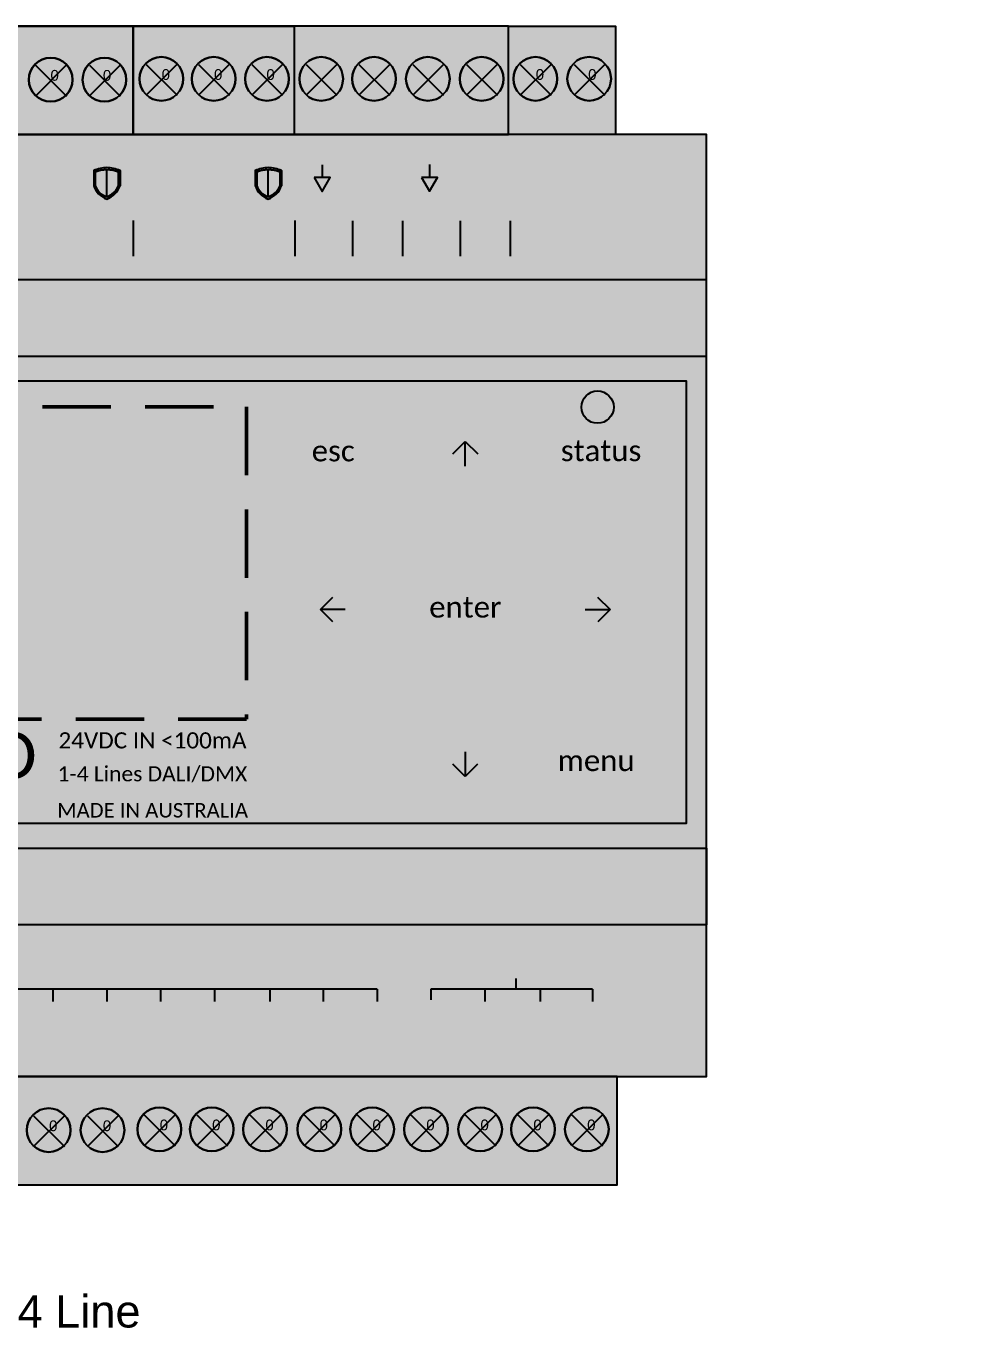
# Model space of a CAD drawing. Header units: millimetres. Extents: x -41 to 354635, y -6 to 309.
# Drawn here: x 94.7 to 183.1, y 13 to 133.9 of the extents above; entities that cross this region are included whole.
import ezdxf

# ---------------------------------------------------------------- set-up
doc = ezdxf.new("R2010")
doc.units = ezdxf.units.MM
doc.linetypes.add('DASHED2', pattern=[9.524999999999999, 6.35, -3.175])
doc.styles.add('ARIALN', font='ARIALN.TTF')
doc.styles.get("Standard").update_dxf_attribs({"font": 'arial.ttf'})

# ---------------------------------------------------------------- blocks, each defined once
blk = doc.blocks.new('CF_EDIDIO_4P')
at = {"color": 7, "attachment_point": 1, "style": 'ARIALN'}
for s, insert, char_height, width in [('{\\H1x;+}', (7.747398752941422, 84.67011732558694), 2.2, 51938.43650000002), ('-', (12.97302408942176, 84.6849349383499), 2.2, 51938.43650000002), ('{\\H1x;+}', (22.74739875294142, 84.67011732558694), 2.2, 51938.43650000002), ('-', (27.97302408942176, 84.6849349383499), 2.2, 51938.43650000002), ('{\\H1x;IR}', (42.189251107009, 84.68287202470952), 2.2, 51938.4365), ('3V3', (50.86688659006347, 84.70156816625519), 2.2, 51938.43650000001), ('-', (58.0503027145113, 84.67213941453286), 2.2, 51938.43650000002), ('+', (62.83925813704388, 84.70156816625519), 2.2, 51938.43650000001), ('{\\H0.88x;DATA 1}', (9.259692677516, 79.43996447110447), 2.5, 51938.4364505088), ('{\\H0.88x;DATA 2}', (24.25969267751577, 79.43996447110447), 2.5, 51938.4364505088), ('{\\H0.88x;LG}', (36.99481518178902, 79.43996447110447), 2.5, 51938.4364505088), ('{\\H0.88x;LG}', (46.99481518178902, 79.43996447110447), 2.5, 51938.4364505088), ('{\\H0.88x;24V}', (58.6663080315592, 79.43996447110447), 2.5, 51938.4364505088), ('{\\H0.88x;DALI / DMX LINES}', (9.631097532982835, 71.58355245082066), 2.5, 51938.4364505088), ('{\\H0.88x;AUXILARY}', (39.59566747676342, 71.58355245082066), 2.5, 51938.4364505088), ('{\\H0.88x;DC IN}', (57.74036696745077, 71.58355245082066), 2.5, 51938.4364505088), ('{\\H0.88x;ETHERNET PORT}', (26.05356120570448, 18.63273733283211), 2.5, 51938.4364505088), ('INPUTS', (21.34847105124689, 11.58766377617445), 2.2, 51938.4364505088), ('I/O', (54.41910247751937, 11.58782479181809), 2.2, 51938.4364505088), ('{\\H0.88x;1}', (7.273475453368093, 6.269881347694536), 2.5, 51938.4364505088), ('{\\H0.88x;2}', (12.20357588965342, 6.269881347694536), 2.5, 51938.4364505088), ('{\\H0.88x;3}', (17.23852567151087, 6.269881347694536), 2.5, 51938.4364505088), ('{\\H0.88x;4}', (22.27347545336809, 6.269881347694536), 2.5, 51938.4364505088), ('{\\H0.88x;5}', (27.21522581693924, 6.269881347694536), 2.5, 51938.4364505088), ('{\\H0.88x;6}', (32.21522581693924, 6.269881347694536), 2.5, 51938.4364505088), ('{\\H0.88x;7}', (37.27335806098839, 6.269881347694536), 2.5, 51938.4364505088), ('{\\H0.88x;8}', (42.27335806098839, 6.269881347694536), 2.5, 51938.4364505088), ('{\\H0.88x;9}', (47.27335806098861, 6.269881347694536), 2.5, 51938.4364505088), ('{\\H0.88x;10}', (51.60791258892257, 6.269881347694536), 2.5, 51938.4364505088), ('{\\H0.88x;11}', (56.67681009480364, 6.269881347694536), 2.5, 51938.4364505088), ('{\\H0.88x;12}', (61.67681009480364, 6.269881347694536), 2.5, 51938.4364505088)]:
    blk.add_mtext(s, dxfattribs=dict(at, insert=insert, char_height=char_height, width=width))
at = {"color": 1, "attachment_point": 1, "style": 'ARIALN'}
for s, insert, char_height, width in [('{\\fCalibri|b0|i0|c0|p0;\\H1x;CONTROL}', (50.35676413907538, 60.55456011454874), 2.820243721163349, 84508.18742535642), ('\\fCalibri|b0|i0|c0|p0;FREAK', (50.29589260293039, 56.8809155012051), 4.452, 131949.2101530607)]:
    blk.add_mtext(s, dxfattribs=dict(at, insert=insert, char_height=char_height, width=width))
at = {"color": 7, "true_color": 0xffffff, "attachment_point": 1, "style": 'ARIALN'}
for s, insert, char_height, width in [('{\\fCalibri|b0|i0|c0|p0;Mon    12:10\\P18/12/2025\\PProfile 1}', (7.446573963753394, 59.41116967388655), 1.8, 52714.6545), ('{\\fCalibri|b0|i0|c0|p0;DC IN}', (32.88601724109856, 56.82316872195281), 2, 59475.48284584535), ('{\\fCalibri|b0|i0|c0|p0;Made In Australia}', (6.793984389736465, 47.74021779521865), 2, 65423.03113042989), ('{\\fCalibri|b0|i0|c0|p0;DATA}', (33.0651725003753, 44.8250991486201), 2, 59475.48284584535), ('{\\fCalibri|b0|i0|c0|p0;24VDC IN <400mA}', (6.793984389736465, 42.9572984638113), 1.9, 65423.03113042989)]:
    blk.add_mtext(s, dxfattribs=dict(at, insert=insert, char_height=char_height, width=width))
at = {"insert": (40.13174750968471, 32.97105524366611), "char_height": 2.5, "width": 67315.92440088178, "attachment_point": 1, "style": 'ARIALN'}
blk.add_mtext('{\\fCalibri|b0|i0|c0|p0;\\c16777215;Network Enabled\\C7;}', dxfattribs=at)
at = {"flags": 1}
for tag, p in [('DA1+', (8.633096360291688, 93.01077789824365)), ('DA1-', (13.49585688627428, 93.01077789824365)), ('DA1G', (18.44542842886165, 93.01077789824365)), ('DA2+', (23.47825191121798, 93.01396248546986)), ('DA2-', (28.39154436626575, 93.01077789824365)), ('DA2G', (33.38808876108249, 93.01077789824365)), ('PWR_NEG', (58.51638564077655, 93.17998054180305)), ('PWR_POS', (63.51293003559329, 93.17998054180305)), ('IN1', (8.43974600814397, -5.076396942138558)), ('IN2', (13.29932194690015, -5.073212354912348)), ('IN3', (18.25207807671393, -5.076396942138558)), ('IN4', (23.28808614629668, -5.076396942138558)), ('IN5', (28.19819401411803, -5.076396942138558)), ('IN6', (33.19473840893477, -5.076396942138558)), ('IN7', (38.47496616846207, -4.996815412773676)), ('IN8', (43.34091128167108, -4.999999999999886)), ('IN9', (48.29048282425845, -4.999999999999886)), ('IN10', (53.3264908938412, -4.999999999999886)), ('IN11', (58.23659876166255, -4.999999999999886)), ('IN12', (63.23314315647929, -4.999999999999886))]:
    blk.add_attdef(tag, p, '', height=1, dxfattribs=at)
blk = doc.blocks.new('CF_EDIDIO_6P')
h = blk.add_hatch(color=3)
h.dxf.hatch_style = 1
h.paths.add_polyline_path([(38.18363752919356, 97.57639694213862), (88.11486426143517, 97.57639694213862), (88.11486426143517, 87.49999999999994), (38.18363752919356, 87.49999999999994)])
h = blk.add_hatch(color=250)
h.dxf.hatch_style = 1
h.paths.add_polyline_path([(88.03227569609783, 97.57644801704276), (98.0607379011368, 97.57644801704276), (98.0607379011368, 87.50005107490409), (88.03227569609783, 87.50005107490409)])
at = {"true_color": 0xffffff}
for points in [[(47.6165382500734, 92.59280570229379, 1), (43.55338958082973, 92.59280570229379, 1)], [(52.61308264489014, 92.59280570229379, 1), (48.54993397564647, 92.59280570229379, 1)], [(57.89649499164386, 92.66920264443246, 1), (53.83334632240019, 92.66920264443246, 1)], [(62.75925551762646, 92.66920264443246, 1), (58.69610684838278, 92.66920264443246, 1)], [(67.70882706021382, 92.66920264443246, 1), (63.64567839097015, 92.66920264443246, 1)], [(72.74483512979657, 92.66920264443246, 1), (68.6816864605529, 92.66920264443246, 1)], [(77.65494299761792, 92.66920264443246, 1), (73.59179432837425, 92.66920264443246, 1)], [(82.65148739243466, 92.66920264443246, 1), (78.58833872319099, 92.66920264443246, 1)], [(87.6480317872514, 92.66920264443246, 1), (83.58488311800772, 92.66920264443246, 1)], [(92.64139159484182, 92.67238723165877, 1), (88.57824292559815, 92.67238723165877, 1)], [(97.63475140243224, 92.67557181888498, 1), (93.57160273318857, 92.67557181888498, 1)], [(47.43784119601708, -4.983591239844884, 1), (43.3746925267734, -4.983591239844884, 1)], [(52.43438559083381, -4.983591239844884, 1), (48.37123692159014, -4.983591239844884, 1)], [(57.71779793758753, -4.907194297706212, 1), (53.65464926834386, -4.907194297706212, 1)], [(62.58055846357013, -4.907194297706212, 1), (58.51740979432645, -4.907194297706212, 1)], [(67.53013000615749, -4.907194297706212, 1), (63.46698133691382, -4.907194297706212, 1)], [(72.56613807574024, -4.907194297706212, 1), (68.50298940649657, -4.907194297706212, 1)], [(77.4762459435616, -4.907194297706212, 1), (73.41309727431792, -4.907194297706212, 1)], [(82.47279033837833, -4.907194297706212, 1), (78.40964166913466, -4.907194297706212, 1)], [(87.50879840796108, -4.907194297706212, 1), (83.4456497387174, -4.907194297706212, 1)], [(92.41890627578243, -4.907194297706212, 1), (88.35575760653876, -4.907194297706212, 1)], [(97.41545067059917, -4.907194297706212, 1), (93.3523020013555, -4.907194297706212, 1)]]:
    blk.add_hatch(color=7, dxfattribs=at).paths.add_polyline_path(points)
at = {"true_color": 0x000000}
blk.add_hatch(color=18, dxfattribs=at).paths.add_polyline_path([(106.4999999999999, -5.684341886080801e-14), (-1.13686837721616e-13, -5.684341886080801e-14), (-1.13686837721616e-13, 87.49999999999994), (106.4999999999999, 87.49999999999994)])
h = blk.add_hatch(color=7)
h.dxf.hatch_style = 1
h.paths.add_polyline_path([(49.58333184563469, 82.7484013633204, 0.2383734811423048), (50.79270437595244, 81.50940193222687, 0.2233495947654813), (52.03152174454692, 82.7484013633204), (52.03152174454692, 84.14655877055122), (52.03152174454692, 84.15060714687138, 0.07950360627254213), (50.79270437595244, 84.42395996140164, 0.08642453098822539), (49.58333184563469, 84.15060714687138)])
h.paths.add_polyline_path([(50.79270437595244, 81.70390571640655, -0.2454778630401369), (49.72829088180299, 82.7484013633204), (49.72829088180322, 84.02926603923356, -0.07558234093984903), (50.79270437595267, 84.24586509751003, -0.06828637602615066), (51.88656270837862, 84.0292660392335), (51.88656270837862, 82.7484013633204, -0.2286018967249656)], flags=16)
h = blk.add_hatch(color=7)
h.dxf.hatch_style = 1
h.paths.add_polyline_path([(49.72829088180322, 84.02926603923356), (49.72829088180299, 82.7484013633204, 0.24547786304014), (50.79270437595244, 81.70390571640655), (50.79270437595267, 84.24586509751003, 0.07558234093984925)])
h = blk.add_hatch(color=7)
h.dxf.hatch_style = 1
h.paths.add_polyline_path([(64.58333184563492, 82.7484013633204, 0.2383734811423048), (65.79270437595267, 81.50940193222687, 0.2233495947654813), (67.03152174454715, 82.7484013633204), (67.03152174454715, 84.14655877055122), (67.03152174454715, 84.15060714687138, 0.07950360627254213), (65.79270437595267, 84.42395996140164, 0.08642453098822539), (64.58333184563492, 84.15060714687138)])
h.paths.add_polyline_path([(65.79270437595267, 81.70390571640655, -0.2454778630401369), (64.72829088180322, 82.7484013633204), (64.72829088180322, 84.02926603923356, -0.07558234093984903), (65.79270437595267, 84.24586509751003, -0.06828637602615066), (66.88656270837862, 84.0292660392335), (66.88656270837862, 82.7484013633204, -0.2286018967249656)], flags=16)
h = blk.add_hatch(color=7)
h.dxf.hatch_style = 1
h.paths.add_polyline_path([(64.72829088180322, 84.02926603923356), (64.72829088180322, 82.7484013633204, 0.24547786304014), (65.79270437595267, 81.70390571640655), (65.79270437595267, 84.24586509751003, 0.07558234093984925)])
h = blk.add_hatch(color=3)
h.dxf.hatch_style = 1
h.paths.add_polyline_path([(8.08487888711386, -5.684341886080801e-14), (98.20652212840434, -5.684341886080801e-14), (98.20652212840434, -10.07639694213873), (8.08487888711386, -10.07639694213873)])
at = {"color": 18, "ltscale": 0.5}
for p, q in [((44.1825416182877, 93.92920781342758), (47.04095724532488, 91.0707921865723)), ((44.2689781453704, 91.1635978879894), (47.12739377217474, 94.02201351485195)), ((49.17908601310444, 93.92920781342758), (52.03750164014161, 91.0707921865723)), ((49.26552254018713, 91.1635978879894), (52.12393816699148, 94.02201351485195)), ((54.46249835985816, 94.00560475556625), (57.32091398689533, 91.14718912871098)), ((54.54893488694086, 91.23999483012807), (57.4073505137452, 94.09841045699062)), ((59.32525888584075, 94.00560475556625), (62.18367451287793, 91.14718912871098)), ((59.41169541292345, 91.23999483012807), (62.27011103972779, 94.09841045699062)), ((64.27483042842812, 94.00560475556625), (67.13324605546529, 91.14718912871098)), ((64.36126695551081, 91.23999483012807), (67.21968258231516, 94.09841045699062)), ((69.31083849801087, 94.00560475556625), (72.16925412504804, 91.14718912871098)), ((69.39727502509356, 91.23999483012807), (72.25569065189791, 94.09841045699062)), ((74.22094636583222, 94.00560475556625), (77.0793619928694, 91.14718912871098)), ((74.30738289291492, 91.23999483012807), (77.16579851971926, 94.09841045699062)), ((79.21749076064896, 94.00560475556625), (82.07590638768613, 91.14718912871098)), ((79.30392728773165, 91.23999483012807), (82.162342914536, 94.09841045699062)), ((84.2140351554657, 94.00560475556625), (87.07245078250287, 91.14718912871098)), ((84.30047168254839, 91.23999483012807), (87.15888730935274, 94.09841045699062)), ((89.20739496305612, 94.00878934279257), (92.06581059009329, 91.15037371593729)), ((89.29383149013881, 91.24317941735438), (92.15224711694316, 94.10159504421694)), ((94.20075477064654, 94.01197393001877), (97.05917039768372, 91.15355830316349)), ((94.28719129772924, 91.24636400458058), (97.14560692453358, 94.10477963144314)), ((44.09028109131407, -6.412799054149275), (46.94869671811841, -3.554383427286723)), ((49.08682548613081, -6.412799054149275), (51.94524111293515, -3.554383427286723)), ((54.28380130580183, -3.570792186572419), (57.14221693283901, -6.429207813427695)), ((54.37023783288453, -6.336402112010603), (57.22865345968887, -3.477986485148051)), ((59.14656183178442, -3.570792186572419), (62.0049774588216, -6.429207813427695)), ((59.23299835886712, -6.336402112010603), (62.09141398567147, -3.477986485148051)), ((64.09613337437179, -3.570792186572419), (66.95454900140896, -6.429207813427695)), ((64.18256990145449, -6.336402112010603), (67.04098552825883, -3.477986485148051)), ((69.13214144395454, -3.570792186572419), (71.99055707099171, -6.429207813427695)), ((69.21857797103723, -6.336402112010603), (72.07699359784158, -3.477986485148051)), ((74.04224931177589, -3.570792186572419), (76.90066493881307, -6.429207813427695)), ((74.12868583885859, -6.336402112010603), (76.98710146566293, -3.477986485148051)), ((79.03879370659263, -3.570792186572419), (81.8972093336298, -6.429207813427695)), ((79.12523023367532, -6.336402112010603), (81.98364586047967, -3.477986485148051)), ((84.07480177617538, -3.570792186572419), (86.93321740321255, -6.429207813427695)), ((84.16123830325807, -6.336402112010603), (87.01965393006242, -3.477986485148051)), ((88.98490964399673, -3.570792186572419), (91.8433252710339, -6.429207813427695)), ((89.07134617107943, -6.336402112010603), (91.92976179788377, -3.477986485148051)), ((93.98145403881347, -3.570792186572419), (96.83986966585064, -6.429207813427695)), ((94.06789056589616, -6.336402112010603), (96.92630619270051, -3.477986485148051)), ((44.00384456423137, -3.647189128711091), (46.86226019126855, -6.505604755566367)), ((49.00038895904811, -3.647189128711091), (51.85880458608528, -6.505604755566367))]:
    blk.add_line(p, q, dxfattribs=at)
at = {"color": 7}
for p, q in [((53.29270437595244, 76.24365342625521), (53.29270437595244, 79.51632651381766)), ((53.29270437595244, 76.20621598881775), (53.29270437595244, 79.4788890763802)), ((68.29270437595244, 76.24365342625521), (68.29270437595244, 79.51632651381766)), ((68.29270437595244, 76.20621598881775), (68.29270437595244, 79.4788890763802)), ((73.6558890981363, 76.20621598881775), (73.6558890981363, 79.4788890763802)), ((78.29270437595244, 76.20621598881775), (78.29270437595244, 79.4788890763802)), ((83.6558890981363, 76.20621598881775), (83.6558890981363, 79.4788890763802)), ((88.29270437595244, 76.20621598881775), (88.29270437595244, 79.4788890763802))]:
    blk.add_line(p, q, dxfattribs=at)
for points in [[(88.11486426143517, 97.57639694213862), (23.27802984313382, 97.57639694213862), (23.27802984313382, 87.49999999999994), (88.11486426143517, 87.49999999999994)], [(38.18363752919356, 97.57639694213862), (53.23534670190827, 97.57639694213862), (53.23534670190827, 87.49999999999994), (38.18363752919356, 87.49999999999994)], [(53.24999999999989, 97.57639694213862), (68.20724666982062, 97.57639694213862), (68.20724666982062, 87.49999999999994), (53.24999999999989, 87.49999999999994)], [(88.11486426143517, 97.57639694213862), (98.06218991031608, 97.57639694213862), (98.06218991031608, 87.49999999999994), (88.11486426143517, 87.49999999999994)], [(98.20652212840434, -5.684341886080801e-14), (8.08487888711386, -5.684341886080801e-14), (8.08487888711386, -10.07639694213873), (98.20652212840434, -10.07639694213873)]]:
    blk.add_lwpolyline(points, close=True)
for points in [[(47.6165382500734, 92.59280570229379, 1), (43.55338958082973, 92.59280570229379, 1)], [(47.6165382500734, 92.59280570229379, 1), (43.55338958082973, 92.59280570229379, 1)], [(52.61308264489014, 92.59280570229379, 1), (48.54993397564647, 92.59280570229379, 1)], [(52.61308264489014, 92.59280570229379, 1), (48.54993397564647, 92.59280570229379, 1)], [(57.89649499164386, 92.66920264443246, 1), (53.83334632240019, 92.66920264443246, 1)], [(57.89649499164386, 92.66920264443246, 1), (53.83334632240019, 92.66920264443246, 1)], [(62.75925551762646, 92.66920264443246, 1), (58.69610684838278, 92.66920264443246, 1)], [(62.75925551762646, 92.66920264443246, 1), (58.69610684838278, 92.66920264443246, 1)], [(67.70882706021382, 92.66920264443246, 1), (63.64567839097015, 92.66920264443246, 1)], [(67.70882706021382, 92.66920264443246, 1), (63.64567839097015, 92.66920264443246, 1)], [(72.74483512979657, 92.66920264443246, 1), (68.6816864605529, 92.66920264443246, 1)], [(72.74483512979657, 92.66920264443246, 1), (68.6816864605529, 92.66920264443246, 1)], [(77.65494299761792, 92.66920264443246, 1), (73.59179432837425, 92.66920264443246, 1)], [(77.65494299761792, 92.66920264443246, 1), (73.59179432837425, 92.66920264443246, 1)], [(82.65148739243466, 92.66920264443246, 1), (78.58833872319099, 92.66920264443246, 1)], [(82.65148739243466, 92.66920264443246, 1), (78.58833872319099, 92.66920264443246, 1)], [(87.6480317872514, 92.66920264443246, 1), (83.58488311800772, 92.66920264443246, 1)], [(87.6480317872514, 92.66920264443246, 1), (83.58488311800772, 92.66920264443246, 1)], [(92.64139159484182, 92.67238723165877, 1), (88.57824292559815, 92.67238723165877, 1)], [(92.64139159484182, 92.67238723165877, 1), (88.57824292559815, 92.67238723165877, 1)], [(97.63475140243224, 92.67557181888498, 1), (93.57160273318857, 92.67557181888498, 1)], [(97.63475140243224, 92.67557181888498, 1), (93.57160273318857, 92.67557181888498, 1)], [(47.43784119601708, -4.983591239844884, 1), (43.3746925267734, -4.983591239844884, 1)], [(47.43784119601708, -4.983591239844884, 1), (43.3746925267734, -4.983591239844884, 1)], [(52.43438559083381, -4.983591239844884, 1), (48.37123692159014, -4.983591239844884, 1)], [(52.43438559083381, -4.983591239844884, 1), (48.37123692159014, -4.983591239844884, 1)], [(57.71779793758753, -4.907194297706212, 1), (53.65464926834386, -4.907194297706212, 1)], [(57.71779793758753, -4.907194297706212, 1), (53.65464926834386, -4.907194297706212, 1)], [(62.58055846357013, -4.907194297706212, 1), (58.51740979432645, -4.907194297706212, 1)], [(62.58055846357013, -4.907194297706212, 1), (58.51740979432645, -4.907194297706212, 1)], [(67.53013000615749, -4.907194297706212, 1), (63.46698133691382, -4.907194297706212, 1)], [(67.53013000615749, -4.907194297706212, 1), (63.46698133691382, -4.907194297706212, 1)], [(72.56613807574024, -4.907194297706212, 1), (68.50298940649657, -4.907194297706212, 1)], [(72.56613807574024, -4.907194297706212, 1), (68.50298940649657, -4.907194297706212, 1)], [(77.4762459435616, -4.907194297706212, 1), (73.41309727431792, -4.907194297706212, 1)], [(77.4762459435616, -4.907194297706212, 1), (73.41309727431792, -4.907194297706212, 1)], [(82.47279033837833, -4.907194297706212, 1), (78.40964166913466, -4.907194297706212, 1)], [(82.47279033837833, -4.907194297706212, 1), (78.40964166913466, -4.907194297706212, 1)], [(87.50879840796108, -4.907194297706212, 1), (83.4456497387174, -4.907194297706212, 1)], [(87.50879840796108, -4.907194297706212, 1), (83.4456497387174, -4.907194297706212, 1)], [(92.41890627578243, -4.907194297706212, 1), (88.35575760653876, -4.907194297706212, 1)], [(92.41890627578243, -4.907194297706212, 1), (88.35575760653876, -4.907194297706212, 1)], [(97.41545067059917, -4.907194297706212, 1), (93.3523020013555, -4.907194297706212, 1)], [(97.41545067059917, -4.907194297706212, 1), (93.3523020013555, -4.907194297706212, 1)]]:
    blk.add_lwpolyline(points, format="xyb", close=True)
at = {"ltscale": 0.5}
blk.add_lwpolyline([(-1.13686837721616e-13, -5.684341886080801e-14), (106.4999999999999, -5.684341886080801e-14), (106.4999999999999, 87.49999999999994), (-1.13686837721616e-13, 87.49999999999994)], close=True, dxfattribs=at)
at = {"color": 7}
for points in [[(70.79258698357296, 84.68984322706655), (70.79258698357296, 83.49441536259081)], [(80.77668092320789, 84.71739333176714), (80.77668092320789, 83.52196546729141)], [(82.94999942901052, 57.8264798791044), (84.09546898425845, 58.9775210107386)], [(84.09546898425845, 56.67885942078186), (84.09546898425845, 58.97752101073905)], [(84.09546898425845, 58.97752101073905), (85.24651011589242, 57.83205145549158)], [(70.6370470992639, 43.37966544631598), (71.78251665451137, 44.53070657795007)], [(96.39099403929833, 44.52513500156323), (97.54203517093231, 43.37966544631576)], [(72.93570868922109, 43.37966544631598), (70.6370470992639, 43.37966544631598)], [(71.78808823089878, 42.23419589106851), (70.6370470992639, 43.37966544631587)], [(95.24337358097557, 43.37966544631564), (97.54203517093231, 43.37966544631564)], [(97.54203517093231, 43.37966544631564), (96.39656561568574, 42.22862431468167)], [(84.09546898425845, 30.17194351442225), (84.09546898425845, 27.87328192446506)], [(84.09546898425845, 27.87328192446506), (82.94442785262402, 29.01875147971242)], [(85.24093853950546, 29.0243230560996), (84.09546898425845, 27.87328192446552)], [(88.79501054567606, 9.116205227789578), (88.79501054567606, 8.116205227789578)], [(75.91074844659636, 8.116205227789578), (28.50707977973059, 8.116205227789578)], [(45.79270437595358, 8.116205227789578), (45.79270437595358, 6.976728187853894)], [(50.81063105421583, 8.116205227789578), (50.81063105421583, 6.976728187853894)], [(55.79270437595335, 8.116205227789578), (55.79270437595335, 6.976728187853894)], [(60.79270437595335, 8.116205227789578), (60.79270437595335, 6.976728187853894)], [(65.92867512485884, 8.116205227789578), (65.92867512485884, 6.976728187853894)], [(70.91074844659636, 8.116205227789578), (70.91074844659636, 6.976728187853894)], [(75.91074844659636, 8.116205227789578), (75.91074844659636, 6.976728187853894)], [(80.91063105421665, 8.116205227789578), (80.91063105421665, 7.116205227789578)], [(88.79501054567606, 8.116205227789578), (80.91063105421665, 8.116205227789578)], [(85.92045560489248, 8.116205227789578), (85.92045560489248, 6.976728187853894)], [(95.91063105421665, 8.116205227789578), (88.79501054567606, 8.116205227789578)], [(91.05141381571173, 8.116205227789578), (91.05141381571173, 6.976728187853894)], [(95.91063105421665, 8.116205227789578), (95.91063105421665, 6.976728187853894)], [(95.91063105421665, 8.116205227789578), (95.91063105421665, 6.976728187853894)]]:
    blk.add_lwpolyline(points, dxfattribs=at)
at = {"color": 18}
for points in [[(49.58333184563469, 82.7484013633204, 0.2383734811423048), (50.79270437595244, 81.50940193222687, 0.2233495947654813), (52.03152174454692, 82.7484013633204), (52.03152174454692, 84.14655877055122), (52.03152174454692, 84.15060714687138, 0.07950360627254213), (50.79270437595244, 84.42395996140164, 0.08642453098822539), (49.58333184563469, 84.15060714687138)], [(64.58333184563492, 82.7484013633204, 0.2383734811423048), (65.79270437595267, 81.50940193222687, 0.2233495947654813), (67.03152174454715, 82.7484013633204), (67.03152174454715, 84.14655877055122), (67.03152174454715, 84.15060714687138, 0.07950360627254213), (65.79270437595267, 84.42395996140164, 0.08642453098822539), (64.58333184563492, 84.15060714687138)]]:
    blk.add_lwpolyline(points, format="xyb", close=True, dxfattribs=at)
for points in [[(49.58333184563469, 84.15060714687138), (49.58333184563469, 82.7484013633204)], [(49.72829088180299, 84.0292660392335), (49.72829088180299, 82.7484013633204)], [(50.79270437595244, 81.70390571640655), (50.79270437595244, 84.24586509751003)], [(51.88656270837862, 82.7484013633204), (51.88656270837862, 84.0292660392335)], [(52.03152174454692, 84.14655877055122), (52.03152174454692, 82.7443529870003)], [(64.58333184563492, 84.15060714687138), (64.58333184563492, 82.7484013633204)], [(64.72829088180322, 84.0292660392335), (64.72829088180322, 82.7484013633204)], [(65.79270437595267, 81.70390571640655), (65.79270437595244, 84.24586509751003)], [(66.88656270837862, 82.7484013633204), (66.88656270837862, 84.0292660392335)], [(67.03152174454715, 84.14655877055122), (67.03152174454715, 82.7443529870003)]]:
    blk.add_lwpolyline(points, dxfattribs=at)
at = {"color": 7}
for points in [[(49.72829088180322, 84.02926603923356), (49.72829088180299, 82.7484013633204, 0.24547786304014), (50.79270437595244, 81.70390571640655), (50.79270437595267, 84.24586509751003, 0.07558234093984925)], [(50.79270437595244, 81.70390571640655, -0.2454778630401369), (49.72829088180299, 82.7484013633204), (49.72829088180322, 84.02926603923356, -0.07558234093984903), (50.79270437595267, 84.24586509751003, -0.06828637602615066), (51.88656270837862, 84.0292660392335), (51.88656270837862, 82.7484013633204, -0.2286018967249656)], [(64.72829088180322, 84.02926603923356), (64.72829088180322, 82.7484013633204, 0.24547786304014), (65.79270437595267, 81.70390571640655), (65.79270437595267, 84.24586509751003, 0.07558234093984925)], [(65.79270437595267, 81.70390571640655, -0.2454778630401369), (64.72829088180322, 82.7484013633204), (64.72829088180322, 84.02926603923356, -0.07558234093984903), (65.79270437595267, 84.24586509751003, -0.06828637602615066), (66.88656270837862, 84.0292660392335), (66.88656270837862, 82.7484013633204, -0.2286018967249656)]]:
    blk.add_lwpolyline(points, format="xyb", close=True, dxfattribs=at)
for points in [[(70.04635132553688, 83.49441536259081), (70.79258698357296, 82.20189728845054), (71.53476661690445, 83.49441536259081)], [(80.0304452651718, 83.52196546729141), (80.77668092320789, 82.22944739315113), (81.51886055653938, 83.52196546729141)]]:
    blk.add_lwpolyline(points, close=True, dxfattribs=at)
at = {"color": 137, "linetype": 'Continuous', "lineweight": -2}
for points in [[(106.4999999999999, 74.01077789824348), (-1.13686837721616e-13, 74.01077789824348), (-1.13686837721616e-13, 66.91084878926716), (106.4999999999999, 66.91084878926716)], [(2.384786210373818, 64.60896136761215), (104.6167015982222, 64.60896136761215), (104.6167015982222, 23.49740731364017), (2.384786210373818, 23.49740731364017)], [(-1.13686837721616e-13, 21.19566167403269), (106.4999999999999, 21.19566167403269), (106.4999999999999, 14.09559078300884), (-1.13686837721616e-13, 14.09559078300884)]]:
    blk.add_lwpolyline(points, close=True, dxfattribs=at)
at = {"color": 9, "linetype": 'DASHED2', "lineweight": 50}
for points in [[(63.78637789424249, 33.19606396834837), (6.729067518059196, 33.19606396834837), (6.729067518059196, 62.20071595207952), (63.78637789424249, 62.20071595207952)], [(63.78637789424249, 33.19606396834837), (6.729067518059651, 33.19606396834837), (6.729067518059651, 62.20071595207952), (63.78637789424249, 62.20071595207952)]]:
    blk.add_lwpolyline(points, close=True, dxfattribs=at)
at = {"ltscale": 0.5}
for centre in [(45.58496391545157, 92.59280570229379), (50.5815083102683, 92.59280570229379), (55.86492065702203, 92.66920264443246), (60.72768118300462, 92.66920264443246), (65.67725272559198, 92.66920264443246), (70.71326079517473, 92.66920264443246), (75.62336866299609, 92.66920264443246), (80.61991305781282, 92.66920264443246), (85.61645745262956, 92.66920264443246), (90.60981726021998, 92.67238723165877), (95.6031770678104, 92.67557181888498), (45.40626686139524, -4.983591239844884), (50.40281125621198, -4.983591239844884), (55.6862236029657, -4.907194297706212), (60.54898412894829, -4.907194297706212), (65.49855567153566, -4.907194297706212), (70.5345637411184, -4.907194297706212), (75.44467160893976, -4.907194297706212), (80.4412160037565, -4.907194297706212), (85.47722407333924, -4.907194297706212), (90.3873319411606, -4.907194297706212), (95.38387633597733, -4.907194297706212)]:
    blk.add_circle(centre, 2.031574334621837, dxfattribs=at)
at = {"color": 7}
blk.add_circle((96.38171727386418, 62.17588879869965), 1.5, dxfattribs=at)
at = {"color": 18}
for centre, radius, start, end in [((50.97283893859242, 80.81506486858166), 3.613387918787259, 92.85749279527937, 112.6154418604204), ((50.97283893859242, 80.63697000469051), 3.613387918786755, 92.85749279527978, 110.1468165157714), ((50.55798513953084, 80.41643076995581), 4.014397008298621, 68.46540154475186, 86.64804053681789), ((50.55035073386728, 80.1515668139557), 4.101464826442844, 70.98661905371345, 86.61244586440328), ((65.97283893859264, 80.81506486858166), 3.613387918787259, 92.85749279527937, 112.6154418604204), ((65.97283893859242, 80.63697000469051), 3.613387918786755, 92.85749279527619, 110.1468165157675), ((65.55798513953084, 80.41643076995581), 4.014397008298621, 68.46540154474825, 86.64804053681463), ((65.55035073386728, 80.1515668139557), 4.101464826442844, 70.98661905371345, 86.6124458644001), ((51.41361281963225, 83.32518998897467), 1.919013695224888, 197.4915500727938, 251.1218848495773), ((51.26013459549051, 83.24485292808691), 1.610282372543073, 197.9568668795253, 253.1253747694046), ((50.25706211167142, 83.35988711088567), 1.7404559788013, 287.9242732408244, 339.4309155202089), ((50.09445688281914, 83.44636420463377), 2.058973629358772, 289.823515962104, 340.1849038797392), ((66.41361281963225, 83.32518998897467), 1.919013695224888, 197.4915500727938, 251.1218848495845), ((66.26013459549051, 83.24485292808691), 1.610282372543073, 197.9568668795253, 253.1253747694129), ((65.25706211167142, 83.35988711088567), 1.7404559788013, 287.9242732408324, 339.4309155202089), ((65.09445688281914, 83.44636420463377), 2.058973629358772, 289.8235159621108, 340.1849038797392)]:
    blk.add_arc(centre, radius, start, end, dxfattribs=at)
at = {"color": 7, "attachment_point": 1, "style": 'ARIALN'}
for s, insert, char_height, width in [('{\\H1x;+}', (10.21280142521562, 84.38914258932795), 2.2, 51938.43650000002), ('-', (15.43842676169572, 84.4039602020909), 2.2, 51938.43650000002), ('{\\H1x;+}', (25.21280142521539, 84.38914258932795), 2.2, 51938.43650000002), ('-', (30.43842676169572, 84.4039602020909), 2.2, 51938.43650000002), ('{\\H1x;+}', (40.21280142521471, 84.38914258932795), 2.2, 51938.43650000002), ('-', (45.43842676169481, 84.4039602020909), 2.2, 51938.43650000002), ('{\\H1x;+}', (55.21280142521448, 84.38914258932795), 2.2, 51938.43650000002), ('-', (60.43842676169481, 84.4039602020909), 2.2, 51938.43650000002), ('{\\H1x;IR}', (74.65465377928228, 84.40189728845058), 2.2, 51938.4365), ('3V3', (83.33228926233676, 84.42059342999625), 2.2, 51938.43650000001), ('-', (90.51570538678459, 84.39116467827392), 2.2, 51938.43650000002), ('+', (95.30466080931717, 84.42059342999625), 2.2, 51938.43650000001), ('{\\H0.88x;DATA 1}', (11.72509534978997, 79.12008650507931), 2.5, 51938.4364505088), ('{\\H0.88x;DATA 2}', (26.72509534978997, 79.12008650507931), 2.5, 51938.4364505088), ('{\\H0.88x;DATA 3}', (41.72509534978906, 79.12008650507931), 2.5, 51938.4364505088), ('{\\H0.88x;DATA 4}', (56.72509534978906, 79.12008650507931), 2.5, 51938.4364505088), ('{\\H0.88x;LG}', (69.46021785406208, 79.08264906764185), 2.5, 51938.4364505088), ('{\\H0.88x;LG}', (79.46021785406208, 79.08264906764185), 2.5, 51938.4364505088), ('{\\H0.88x;24V}', (91.13171070383248, 79.08264906764185), 2.5, 51938.4364505088), ('{\\H0.88x;DALI / DMX LINES}', (27.81413133656076, 71.25270457502694), 2.5, 51938.4364505088), ('{\\H0.88x;AUXILARY}', (72.06107014903671, 71.25270457502694), 2.5, 51938.4364505088), ('{\\H0.88x;DC IN}', (90.20576963972405, 71.25270457502694), 2.5, 51938.4364505088), ('{\\fCalibri|b0|i0|c0|p0;eDIDIO}', (24.90702325722862, 31.97160241249281), 4.29779958078, 47097.03399277896), ('{\\fCalibri|b0|i0|c0|p0;\\H1x;CONTROL}', (6.750984923013789, 31.39699059136905), 1.677186315836138, 50256.67695143908), ('\\fCalibri|b0|i0|c0|p0;FREAK', (6.750984923013789, 29.21229058529872), 2.647584470118924, 78469.60459247569), ('{\\fCalibri|b0|i1|c0|p0;Making Light Work}', (6.760435870489914, 26.08917241914224), 1.3083301514514, 38906.783739675), ('{\\H0.88x;ETHERNET PORT}', (44.11480526336038, 18.79850293427108), 2.5, 51938.4364505088), ('INPUTS', (38.37744266746779, 12.05222363985155), 2.2, 51938.4364505088), ('I/O', (87.59827321343812, 12.05238465549525), 2.2, 51938.4364505088), ('{\\H0.88x;1}', (10.33471951102399, 6.338105017430792), 2.5, 51938.4364505088), ('{\\H0.88x;2}', (15.26481994730909, 6.338105017430792), 2.5, 51938.4364505088), ('{\\H0.88x;3}', (20.29976972916654, 6.338105017430792), 2.5, 51938.4364505088), ('{\\H0.88x;4}', (25.33471951102399, 6.338105017430792), 2.5, 51938.4364505088), ('{\\H0.88x;5}', (30.27646987459491, 6.338105017430792), 2.5, 51938.4364505088), ('{\\H0.88x;6}', (35.27646987459491, 6.338105017430792), 2.5, 51938.4364505088), ('{\\H0.88x;7}', (40.33460211864428, 6.338105017430792), 2.5, 51938.4364505088), ('{\\H0.88x;8}', (45.33460211864428, 6.338105017430792), 2.5, 51938.4364505088), ('{\\H0.88x;9}', (50.09038956766233, 6.338105017430792), 2.5, 51938.4364505088), ('{\\H0.88x;10}', (54.61637338398384, 6.338105017430792), 2.5, 51938.4364505088), ('{\\H0.88x;11}', (59.61637338398384, 6.338105017430792), 2.5, 51938.4364505088), ('{\\H0.88x;12}', (64.75234413288933, 6.338105017430792), 2.5, 51938.4364505088), ('{\\H0.88x;13}', (69.73441745462685, 6.338105017430792), 2.5, 51938.4364505088), ('{\\H0.88x;14}', (74.73441745462685, 6.338105017430792), 2.5, 51938.4364505088), ('{\\H0.88x;15}', (80.45252879690736, 6.338105017430792), 2.5, 51938.4364505088), ('{\\H0.88x;16}', (84.78708332484155, 6.338105017430792), 2.5, 51938.4364505088), ('{\\H0.88x;17}', (89.85598083072239, 6.338105017430792), 2.5, 51938.4364505088), ('{\\H0.88x;18}', (94.85598083072239, 6.338105017430792), 2.5, 51938.4364505088)]:
    blk.add_mtext(s, dxfattribs=dict(at, insert=insert, char_height=char_height, width=width))
at = {"color": 7, "attachment_point": 1}
for s, insert, char_height in [('\\fCalibri|b0|i0|c0|p0;esc', (69.83265674443885, 59.09301902832732), 1.95348), ('\\fCalibri|b0|i0|c0|p0;status', (92.96714697415302, 59.1117808921353), 1.95348), ('\\fCalibri|b0|i0|c0|p0;enter', (80.7454716110293, 44.57977149510549), 1.95348), ('{\\fCalibri|b0|i0|c0|p0;24VDC IN <100mA}', (46.30982566872456, 31.97160241249281), 1.4992324119), ('\\fCalibri|b0|i0|c0|p0;menu', (92.67932505157853, 30.32289431562612), 1.95348), ('{\\fCalibri|b0|i0|c0|p0;1-4 Lines DALI/DMX}', (46.22676819310584, 28.81640889621923), 1.39928358444), ('{\\fCalibri|b0|i0|c0|p0;MADE IN AUSTRALIA}', (46.19382047520787, 25.40324963690892), 1.34930917071)]:
    blk.add_mtext(s, dxfattribs=dict(at, insert=insert, char_height=char_height))
at = {"ltscale": 0.5}
for tag, p in [('DA1+', (11.26501984788445, 92.49999999999994)), ('DA1-', (16.12778037386704, 92.49999999999994)), ('DA1G', (20.99372548707604, 92.49681541277373)), ('DA2+', (25.85648601305864, 92.49681541277373)), ('DA2-', (30.71924653904123, 92.49681541277373)), ('DA2G', (35.58519165225024, 92.49363082554751)), ('DA3+', (40.70482615121135, 92.49681541277373)), ('DA3-', (45.56758667719394, 92.49681541277373)), ('DA3G', (50.43353179040295, 92.49363082554751)), ('DA4+', (55.89489076060316, 92.5732123549124)), ('DA4-', (60.75765128658576, 92.5732123549124)), ('DA4G', (65.62359639979476, 92.57002776768618)), ('PWR_NEG', (90.63978736380112, 92.57639694213871)), ('PWR_POS', (95.50573247701013, 92.5732123549125)), ('IN1', (10.82626423362319, -5.076396942138729)), ('IN2', (15.6922093468322, -5.079581529364939)), ('IN3', (20.64178088941956, -5.079581529364939)), ('IN4', (25.67778895900231, -5.079581529364939)), ('IN5', (30.53736489775849, -5.076396942138729)), ('IN6', (35.48693644034586, -5.076396942138729)), ('IN7', (40.52294450992861, -5.076396942138729)), ('IN8', (45.43623696497637, -5.079581529364939)), ('IN9', (50.4295967725667, -5.076396942138729)), ('IN10', (55.71619370654683, -5.003184587226267)), ('IN11', (60.57895423252943, -5.003184587226267)), ('IN12', (65.52852577511679, -5.003184587226267)), ('IN13', (70.56453384469954, -5.003184587226267)), ('IN14', (75.47464171252089, -5.003184587226267)), ('IN15', (80.47118610733763, -5.003184587226267)), ('IN16', (85.50400958969396, -5.000000000000057)), ('IN17', (90.41730204474173, -5.003184587226267)), ('IN18', (95.41066185233205, -5.000000000000056))]:
    blk.add_attdef(tag, p, '', height=1, dxfattribs=at)

msp = doc.modelspace()

# ---------------------------------------------------------------- block references
at = {"ltscale": 0.5}
msp.add_blockref('CF_EDIDIO_4P', (-40.83377309304217, 36.01594689833757), dxfattribs=at)
ref = msp.add_blockref('CF_EDIDIO_6P', (51.43246502106406, 36.34370965910341), dxfattribs=at)
ref.add_attrib('DA3-', '0', (97.000051698258, 128.8405250718772), dxfattribs={"ltscale": 0.5, "height": 1})
ref.add_attrib('DA3G', '0', (101.865996811467, 128.8373404846509), dxfattribs={"ltscale": 0.5, "height": 1})
ref.add_attrib('DA4+', '0', (107.3273557816672, 128.9169220140158), dxfattribs={"ltscale": 0.5, "height": 1})
ref.add_attrib('DA4-', '0', (112.1901163076498, 128.9169220140158), dxfattribs={"ltscale": 0.5, "height": 1})
ref.add_attrib('DA4G', '0', (117.0560614208588, 128.9137374267896), dxfattribs={"ltscale": 0.5, "height": 1})
ref.add_attrib('PWR_NEG', '0', (142.0722523848652, 128.9201066012421), dxfattribs={"ltscale": 0.5, "height": 1})
ref.add_attrib('PWR_POS', '0', (146.9381974980742, 128.9169220140159), dxfattribs={"ltscale": 0.5, "height": 1})
ref.add_attrib('IN8', '0', (96.86870198604043, 31.26412812973848), dxfattribs={"ltscale": 0.5, "height": 1})
ref.add_attrib('IN9', '0', (101.8620617936308, 31.26731271696468), dxfattribs={"ltscale": 0.5, "height": 1})
ref.add_attrib('IN10', '0', (107.1486587276109, 31.34052507187715), dxfattribs={"ltscale": 0.5, "height": 1})
ref.add_attrib('IN11', '0', (112.0114192535935, 31.34052507187715), dxfattribs={"ltscale": 0.5, "height": 1})
ref.add_attrib('IN12', '0', (116.9609907961809, 31.34052507187715), dxfattribs={"ltscale": 0.5, "height": 1})
ref.add_attrib('IN13', '0', (121.9969988657636, 31.34052507187715), dxfattribs={"ltscale": 0.5, "height": 1})
ref.add_attrib('IN14', '0', (126.907106733585, 31.34052507187715), dxfattribs={"ltscale": 0.5, "height": 1})
ref.add_attrib('IN15', '0', (131.9036511284017, 31.34052507187715), dxfattribs={"ltscale": 0.5, "height": 1})
ref.add_attrib('IN16', '0', (136.936474610758, 31.34370965910335), dxfattribs={"ltscale": 0.5, "height": 1})
ref.add_attrib('IN17', '0', (141.8497670658058, 31.34052507187715), dxfattribs={"ltscale": 0.5, "height": 1})
ref.add_attrib('IN18', '0', (146.8431268733961, 31.34370965910335), dxfattribs={"ltscale": 0.5, "height": 1})

# ---------------------------------------------------------------- texts
at = {"ltscale": 0.5, "insert": (105.3650009640065, 16.02686757319233), "char_height": 3, "width": 86.94664127382535, "attachment_point": 3}
msp.add_mtext('eDIDIO S10 4 Line', dxfattribs=at)

doc.saveas('drawing.dxf')
